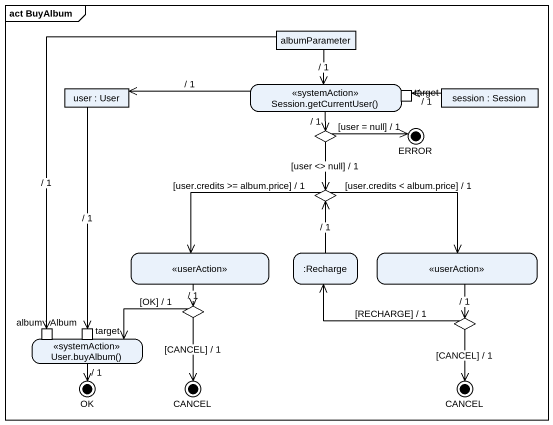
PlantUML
@startuml
mainframe act BuyAlbum
hide empty description
state albumParameter <<object>>
state "user : User" as user <<object>>
state "Session.getCurrentUser()" as Session_getCurrentUser <<systemAction>> {
  state target <<inputPin>>
}
state "session : Session" as session <<object>>
state ERROR <<end>>
state choice1 <<choice>>
state choice2 <<choice>>
state " " as state1 <<userAction>>
state ":Recharge" as Recharge
state " " as state2 <<userAction>>
state choice3 <<choice>>
state choice4 <<choice>>
state "User.buyAlbum()" as User_buyAlbum <<systemAction>> {
  state "album : Album" as album <<inputPin>>
  state "target" as target_2 <<inputPin>>
}
state OK <<end>>
state CANCEL <<end>>
state "CANCEL" as CANCEL_2 <<end>>
albumParameter --> Session_getCurrentUser : / 1
albumParameter --> album : / 1
user --> target_2 : / 1
Session_getCurrentUser -left-> user : / 1
Session_getCurrentUser --> choice1 : / 1
session -left-> target : / 1
choice1 -right-> ERROR : [user = null] / 1
choice1 --> choice2 : [user <> null] / 1
choice2 -left-> state1 : [user.credits >= album.price] / 1
choice2 -right-> state2 : [user.credits < album.price] / 1
state1 --> choice3 : / 1
Recharge -up-> choice2 : / 1
state2 --> choice4 : / 1
choice3 -left-> User_buyAlbum : [OK] / 1
choice3 --> CANCEL : [CANCEL] / 1
choice4 -left-> Recharge : [RECHARGE] / 1
choice4 --> CANCEL_2 : [CANCEL] / 1
User_buyAlbum --> OK : / 1
@enduml
